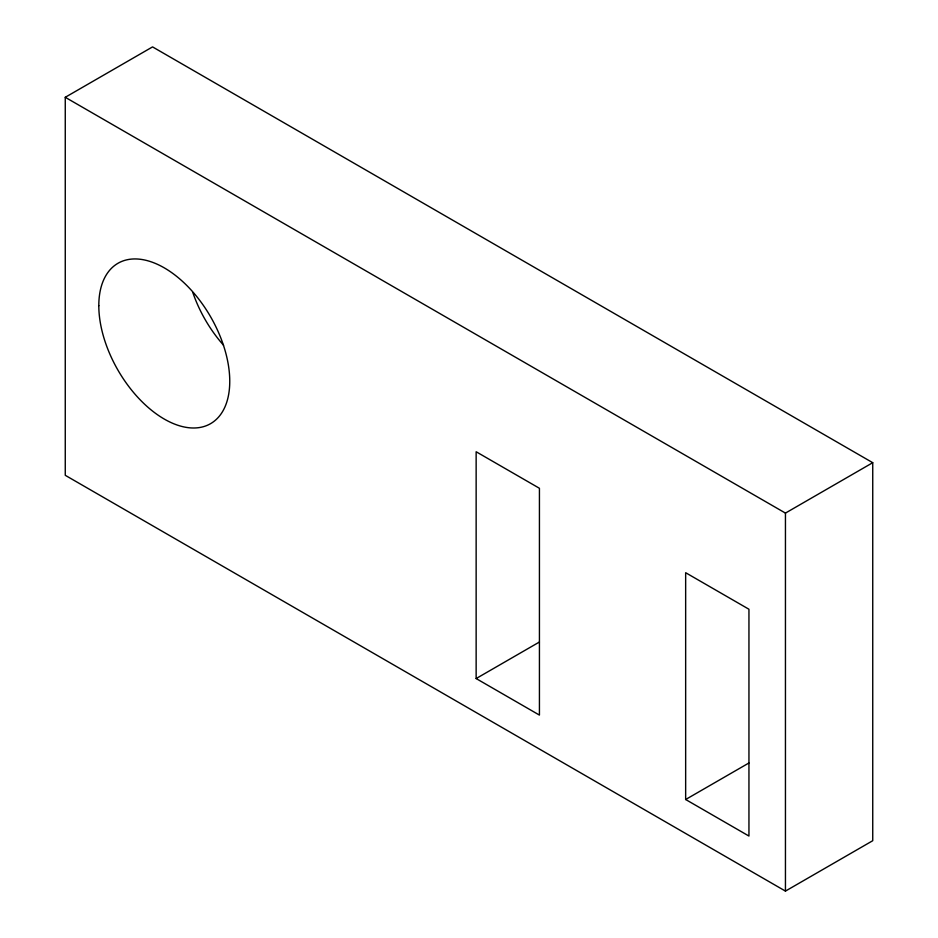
<?xml version="1.0" encoding="UTF-8"?>
<svg xmlns="http://www.w3.org/2000/svg" width="938" height="938" viewBox="0 0 938 938"><rect width="100%" height="100%" fill="white"/><g stroke="black" fill="none" stroke-linecap="round" stroke-linejoin="round"><path stroke-width="1.41" d="M65.261 97.294L152.554 46.9L872.739 462.692L872.739 840.706L785.446 891.1L65.261 475.308L65.261 97.294L785.446 513.098L872.739 462.692M476.141 678.549L539.432 715.096L539.432 488.288L476.141 451.753L476.141 678.549L539.397 642.026M685.655 799.504L748.946 836.051L748.946 609.243L685.655 572.708L685.655 799.504L748.911 762.993M785.446 513.098L785.446 891.1M223.561 345.231A92.592 53.454 60 0 1 192.865 292.633M98.807 305.671A92.592 53.454 60 0 0 197.015 427.845A92.592 53.454 60 0 0 197.015 296.9A92.592 53.454 60 0 0 98.807 305.671"/></g></svg>
